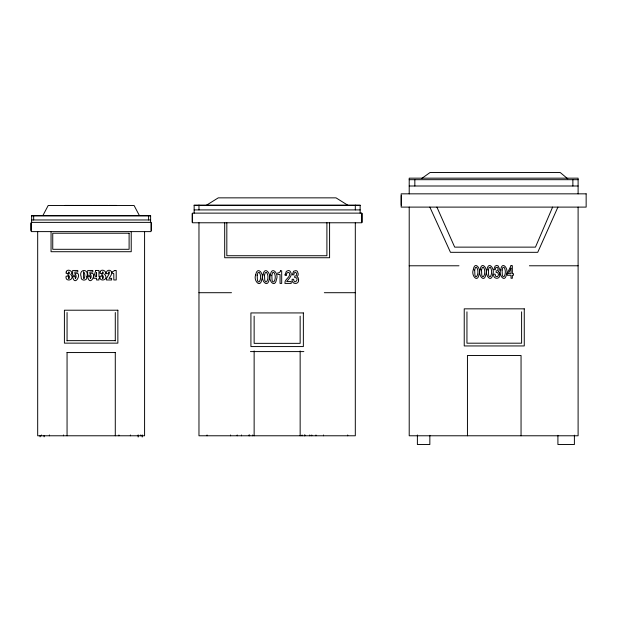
<?xml version="1.0" encoding="UTF-8"?>
<svg xmlns="http://www.w3.org/2000/svg" width="617" height="617" viewBox="0 0 617 617"><rect width="100%" height="100%" fill="white"/><g stroke="black" fill="none" stroke-linecap="round" stroke-linejoin="round"><path stroke-width="0.93" d="M552.616 207.104L535.463 247.132L454.683 247.132L436.898 207.104M557.915 207.104L537.723 252.322L450.479 252.322L429.848 207.104M42.928 215.48L48.188 205.492L134.082 205.492L139.342 215.48M421.542 178.598L430.026 172.536L560.244 172.536L567.794 178.83M206.201 205.392L218.264 197.856L336.018 197.856L348.073 205.392M409.21 179.686L578.106 179.686M409.21 186.002L578.106 186.002M65.032 205.43L69.351 205.43M69.698 205.43L74.194 205.43M74.642 205.43L87.853 205.43M87.976 205.43L92.527 205.43M93.298 205.43L97.285 205.43M97.748 205.43L108.052 205.43M109.024 205.43L116.613 205.43M194.147 205.492L360.135 205.492M194.147 209.911L360.135 209.911M192.543 213.528L192.142 213.528L192.142 222.321M31.652 215.958L150.617 215.958M31.652 219.96L150.617 219.96M409.21 265.78L458.963 265.78M529.386 265.78L578.106 265.78M198.967 292.705L231.498 292.705M324.334 292.705L355.415 292.705M67.06 340.638L115.286 340.638M250.44 351.59L303.842 351.59M67.06 352.554L115.286 352.554M578.106 193.838L578.106 178.166L409.21 178.166L409.21 193.838M578.106 207.104L578.106 435.779L409.21 435.779L409.21 207.104M574.396 435.162L574.396 444.525L557.915 444.525L557.915 435.324M572.877 179.686L572.877 186.002M521.604 311.84L521.604 343.191L466.946 343.191L466.946 311.84M521.049 435.779L521.049 355.485L467.447 355.485L467.447 435.779M429.848 435.324L429.848 444.525L417.385 444.525L417.385 434.993M414.84 179.686L414.84 186.002M401.274 195.597L401.274 205.237M362.14 213.497L362.14 222.321M360.135 213.127L360.135 205.091L194.147 205.091L194.147 213.127M355.307 205.091L355.307 209.911M355.307 222.776L355.307 435.779L198.967 435.779L198.967 222.776M347.71 434.977L347.71 435.779M329.586 222.776L329.586 257.736L224.688 257.736L224.688 222.776M326.902 222.776L326.902 255.731L226.825 255.731L226.825 222.776M323.532 434.977L323.532 435.779M315.966 434.977L315.966 435.779M311.778 434.977L311.778 435.779M309.765 434.977L309.765 435.779M304.86 434.977L304.86 435.779M304.767 434.977L304.767 435.779M302.068 434.977L302.068 435.779M300.147 316.151L300.147 343.353L254.135 343.353L254.135 316.151M300.147 350.957L300.147 435.779M254.135 350.957L254.135 435.779M252.7 434.977L252.7 435.779M249.646 434.977L249.646 435.779M248.998 434.977L248.998 435.779M241.44 434.977L241.44 435.779M237.19 434.977L237.19 435.779M230.573 434.977L230.573 435.779M207.042 434.977L207.042 435.779M198.967 205.091L198.967 209.911M151.42 223.207L151.42 230.442M150.617 222.375L150.617 215.541L31.652 215.541L31.652 222.375M148.604 215.958L148.604 219.96M144.586 231.614L144.586 435.779L37.683 435.779L37.683 231.614M142.18 434.877L142.18 437.013M140.406 434.977L140.406 435.779M138.162 434.877L138.162 437.013M131.228 231.614L131.228 251.713L51.049 251.713L51.049 231.614M130.388 434.977L130.388 435.779M118.919 434.977L118.919 435.779M115.286 312.503L115.286 340.939M115.286 352.438L115.286 435.779M67.06 312.503L67.06 340.939M67.06 352.438L67.06 435.779M63.458 434.977L63.458 435.779M49.391 434.977L49.391 435.779M44.116 435.594L44.116 436.836M41.432 434.977L41.432 435.779M40.097 435.594L40.097 436.836M33.665 215.958L33.665 219.96M30.85 223.207L30.85 230.442M106.394 278.614L106.394 279.971L111.615 279.971L111.615 278.352L109.016 278.352C110.443 276.462 113.744 272.035 110.204 270.454C108.083 269.56 105.777 271.387 106.394 273.693L108.523 273.693L108.654 271.95L109.456 271.927L109.155 273.917L106.394 278.614M75.876 277.218L75.451 278.691L74.942 276.401L72.567 276.401C74.912 288.586 83.364 270.562 74.842 273.593L74.842 271.981L77.788 271.981L77.788 270.454L72.69 270.454L72.59 275.251L74.942 275.251C75.421 272.961 76.601 276.385 75.876 277.218M90.915 277.218L90.491 278.691L89.982 276.401L87.606 276.401C89.951 288.586 98.404 270.562 89.881 273.593L89.881 271.981L92.828 271.981L92.828 270.454L87.73 270.454L87.629 275.251L89.982 275.251C90.452 272.961 91.64 276.385 90.915 277.218M86.789 276.856C87.845 281.097 80.333 281.236 81.182 277.002C78.151 268.295 89.781 268.41 86.789 276.856M474.674 270.099L474.928 275.383L475.753 276.717L476.594 276.717C478.376 274.172 478.368 269.76 476.594 267.215L475.406 267.508L474.674 270.099M481.53 270.099L481.784 275.383L482.602 276.717L483.45 276.717C485.224 274.172 485.217 269.76 483.45 267.215L482.263 267.508L481.53 270.099M488.386 270.099L488.633 275.383L489.458 276.717L490.307 276.717C492.081 274.172 492.073 269.76 490.307 267.215L489.119 267.508L488.386 270.099M502.091 270.099L502.346 275.383L503.171 276.717L504.02 276.717C505.793 274.172 505.786 269.76 504.02 267.215L502.824 267.508L502.091 270.099M257.166 275.244L257.436 280.519L258.322 281.853L259.225 281.853C261.114 279.385 261.107 274.827 259.225 272.352L257.952 272.645L257.166 275.244M264.492 275.244L264.762 280.519L265.642 281.853L266.544 281.853C268.434 279.385 268.426 274.827 266.544 272.352L265.271 272.645L264.492 275.244M271.812 275.244L272.082 280.519L272.961 281.853L273.871 281.853C275.76 279.385 275.745 274.827 273.871 272.352L272.598 272.645L271.812 275.244M285.139 274.403L285.093 275.413L286.589 275.413C285.455 272.352 290.059 270.971 289.72 274.488C289.342 278.059 284.352 279.393 284.915 283.411L291.209 283.411L291.209 281.568L286.72 281.568C288.787 278.683 293.368 275.259 290.183 271.349A2.476 2.476 0 0 0 288.262 270.547L286.357 271.357L285.139 274.403M473.316 269.729C470.802 275.089 477.697 283.658 479.039 274.203C481.553 268.842 474.658 260.281 473.316 269.729M480.165 269.729C477.658 275.089 484.553 283.658 485.895 274.203C488.409 268.842 481.515 260.281 480.165 269.729M487.021 269.729C484.515 275.089 491.41 283.658 492.752 274.203C495.258 268.842 488.363 260.281 487.021 269.729M500.734 269.729C498.228 275.089 505.122 283.658 506.464 274.203C508.971 268.842 502.076 260.281 500.734 269.729M255.716 274.873C253.093 280.442 260.451 288.71 261.832 279.339C264.454 273.763 257.104 265.503 255.716 274.873M263.035 274.873C260.413 280.442 267.77 288.71 269.159 279.339C271.781 273.763 264.423 265.503 263.035 274.873M270.362 274.873C267.739 280.442 275.097 288.71 276.478 279.339C279.1 273.763 271.742 265.503 270.362 274.873M66.189 271.966L66.15 273.4L68.526 273.4C68.348 269.151 70.924 274.866 67.955 274.118L67.955 275.498C71.302 275.059 68.04 282.409 68.526 276.192L66.15 276.192C64.569 282.154 74.549 280.619 71.487 275.182L70.677 274.58C74.549 271.681 67.145 267.84 66.189 271.966M100.085 271.966L100.047 273.4L102.422 273.4C102.245 269.151 104.821 274.866 101.851 274.118L101.851 275.498C105.199 275.059 101.936 282.409 102.422 276.192L100.047 276.192C98.465 282.154 108.445 280.619 105.384 275.182L104.574 274.58C108.438 271.681 101.041 267.84 100.085 271.966M499.785 274.673C500.341 279.925 492.559 279.216 493.7 274.125L495.104 274.125L495.721 276.385L497.379 276.671C499.168 275.622 498.551 271.904 496.13 272.421L496.13 270.886C498.104 271.133 498.706 268.194 497.233 267.238L495.806 267.593L495.266 269.691L493.862 269.691L495.065 266.12L496.716 265.41L498.174 265.888L499.438 268.781L499.145 270.447L498.22 271.519L499.377 272.591L499.785 274.673M298.636 279.81C299.122 285.077 291.047 284.422 292.134 279.262L293.63 279.262C293.908 285.949 300.494 277.503 294.725 277.557L294.725 276.03L295.466 275.953A1.589 1.589 0 0 0 296.592 275.02L296.669 273.316L295.335 272.259L294.17 273.061L293.808 274.827L292.304 274.827L293.599 271.256L295.898 270.601A2.869 2.869 0 0 1 297.355 271.395L298.266 273.917L297.949 275.583L296.962 276.655L298.196 277.727L298.636 279.81M83.642 271.943C82.377 285.694 86.82 274.704 83.642 271.943M280.465 270.794L280.133 271.765A2.306 2.306 0 0 1 278.699 272.776L277.781 272.884L277.781 274.503L280.049 274.503L280.049 283.411L281.691 283.411L281.691 270.794L280.465 270.794M96.568 272.629L95.519 276.678L96.568 276.678L96.568 272.629M95.797 270.454L93.745 276.678L93.745 278.298L96.568 278.298L96.568 279.971L98.944 279.971L98.944 278.298L99.622 278.298L99.622 276.678L98.944 276.678L98.944 270.454L95.797 270.454M510.999 268.11L508.408 273.655L511.023 273.655L510.999 268.11M511.023 265.657L507.328 273.246L507.328 275.282L511.023 275.282L511.023 278.267L512.349 278.267L512.349 275.282L513.46 275.282L513.46 273.655L512.349 273.655L512.349 265.657L511.023 265.657M114.801 270.454L112.186 271.981L112.186 273.092L113.775 273.547L113.829 279.971L116.204 279.971L116.204 270.454L114.801 270.454M586.15 193.838L401.166 193.838L401.166 207.104L586.15 207.104L586.15 193.838M361.739 213.127L192.543 213.127L192.543 222.776L361.739 222.776L361.739 213.127M151.018 222.375L31.251 222.375L31.251 231.614L151.018 231.614L151.018 222.375M129.107 233.226L52.746 233.226L52.746 249.299L129.107 249.299L129.107 233.226M524.265 308.839L464.231 308.839L464.231 345.944L524.265 345.944L524.265 308.839M117.862 310.212L64.407 310.212L64.407 343.137L117.862 343.137L117.862 310.212M303.363 312.935L250.918 312.935L250.918 346.569L303.363 346.569L303.363 312.935"/></g></svg>
